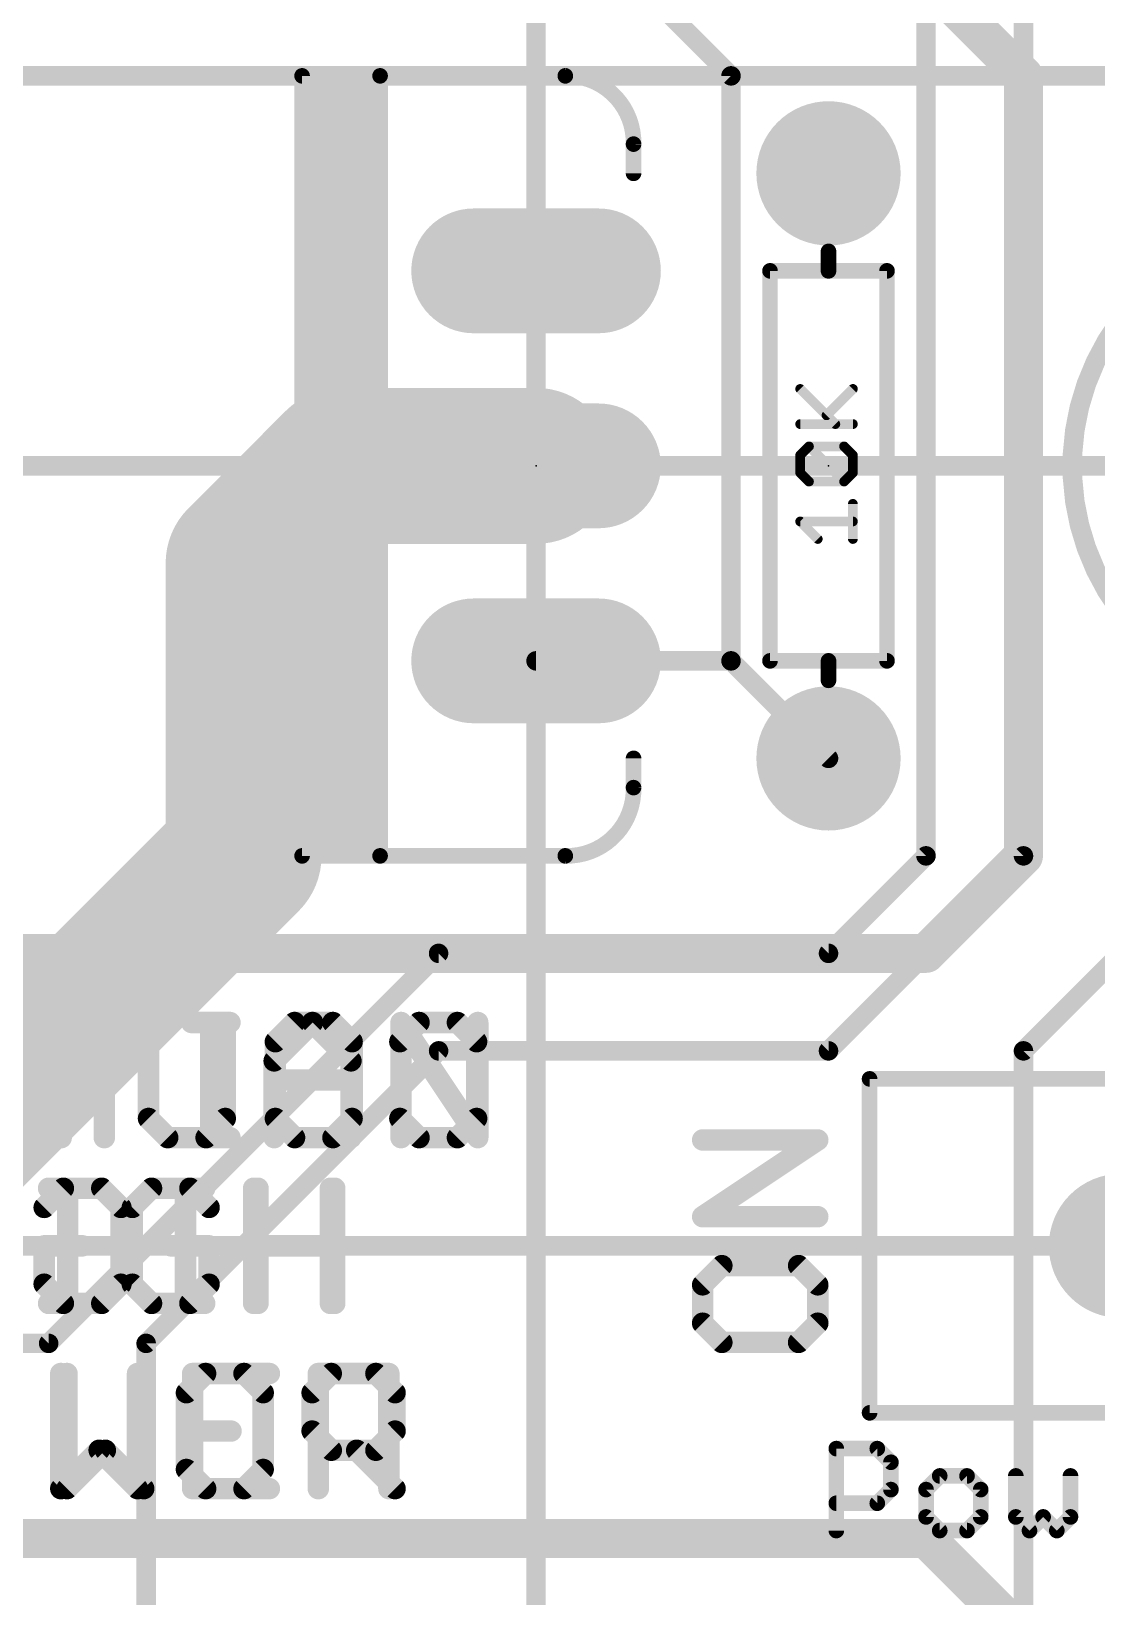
# Model space of a CAD drawing. Extents: x -15.6 to 82.7, y -6.5 to 54.7.
# Drawn here: x 34.06 to 47.94, y 22.1 to 42.49 of the extents above; entities that cross this region are included whole.
import ezdxf

# ---------------------------------------------------------------- set-up
doc = ezdxf.new("R2010")
doc.units = 0
for name, color, linetype in [('1', 12, 'CONTINUOUS'), ('16', 132, 'CONTINUOUS'), ('17', 110, 'CONTINUOUS'), ('21', 41, 'CONTINUOUS'), ('22', 40, 'CONTINUOUS'), ('23', 53, 'CONTINUOUS'), ('51', 53, 'CONTINUOUS')]:
    doc.layers.add(name, color=color, linetype=linetype)

# ---------------------------------------------------------------- blocks, each defined once
blk = doc.blocks.new('RECT')
blk.add_solid([(-0.5, -0.5), (0.5, -0.5), (-0.5, 0.5), (0.5, 0.5)])
blk = doc.blocks.new('LONGP100')
at = {"const_width": 1}
blk.add_lwpolyline([(-0.5, 0), (0.5, 0)], dxfattribs=at)
at = {"const_width": 0.5}
for points in [[(-0.5, 0.25, 1), (-0.5, -0.25)], [(0.5, -0.25, 1), (0.5, 0.25)]]:
    blk.add_lwpolyline(points, format="xyb", dxfattribs=at)
blk = doc.blocks.new('ROUNDP')
at = {"const_width": 0.5}
blk.add_lwpolyline([(0, -0.25, 1), (0, 0.25, 1), (0, -0.25)], format="xyb", dxfattribs=at)

msp = doc.modelspace()

# ---------------------------------------------------------------- linework, layer by layer
at = {"layer": '1'}
for points, const_width in [([(43.18, 41.91), (41.91, 43.18)], 0.254), ([(45.72, 31.75), (45.72, 43.18)], 0.254), ([(46.99, 31.75), (46.99, 43.18)], 0.254), ([(60.96, 41.91), (17.78, 41.91)], 0.254), ([(43.18, 34.29), (43.18, 41.91)], 0.254), ([(36.83, 35.56), (38.1, 36.83)], 2.032), ([(38.1, 36.83), (40.64, 36.83)], 2.032), ([(17.78, 36.83), (57.15, 36.83)], 0.254), ([(36.83, 31.75), (36.83, 35.56)], 2.032), ([(40.64, 34.29), (43.18, 34.29)], 0.254), ([(43.18, 34.29), (44.45, 33.02)], 0.254), ([(33.02, 27.94), (36.83, 31.75)], 2.032), ([(44.45, 29.21), (46.99, 31.75)], 0.254), ([(44.45, 30.48), (45.72, 31.75)], 0.254), ([(34.29, 25.4), (39.37, 30.48)], 0.254), ([(39.37, 30.48), (44.45, 30.48)], 0.254), ([(46.99, 29.21), (48.26, 30.48)], 0.254), ([(35.56, 25.4), (39.37, 29.21)], 0.254), ([(39.37, 29.21), (44.45, 29.21)], 0.254), ([(46.99, 15.24), (46.99, 29.21)], 0.254), ([(25.4, 25.4), (34.29, 25.4)], 0.254), ([(35.56, 16.51), (35.56, 25.4)], 0.254)]:
    msp.add_lwpolyline(points, dxfattribs=dict(at, const_width=const_width))
for points, const_width in [([(43.2435, 41.91, 1), (43.1165, 41.91)], 0.127), ([(43.1351, 41.8651, 1), (43.2249, 41.9549)], 0.127), ([(38.1, 37.338, 1), (38.1, 36.322)], 1.016), ([(38.4592, 36.4708, 1), (37.7408, 37.1892)], 1.016), ([(40.64, 36.322, 1), (40.64, 37.338)], 1.016), ([(37.338, 35.56, 1), (36.322, 35.56)], 1.016), ([(36.4708, 35.9192, 1), (37.1892, 35.2008)], 1.016), ([(40.64, 34.3535, 1), (40.64, 34.2265)], 0.127), ([(43.2249, 34.3349, 1), (43.1351, 34.2451)], 0.127), ([(43.1165, 34.29, 1), (43.2435, 34.29)], 0.127), ([(43.18, 34.2265, 1), (43.18, 34.3535)], 0.127), ([(44.4051, 32.9751, 1), (44.4949, 33.0649)], 0.127), ([(37.1892, 31.3908, 1), (36.4708, 32.1092)], 1.016), ([(36.322, 31.75, 1), (37.338, 31.75)], 1.016), ([(45.6565, 31.75, 1), (45.7835, 31.75)], 0.127), ([(45.7649, 31.7051, 1), (45.6751, 31.7949)], 0.127), ([(46.9265, 31.75, 1), (47.0535, 31.75)], 0.127), ([(47.0349, 31.7051, 1), (46.9451, 31.7949)], 0.127), ([(39.37, 30.5435, 1), (39.37, 30.4165)], 0.127), ([(39.4149, 30.4351, 1), (39.3251, 30.5249)], 0.127), ([(44.4051, 30.5249, 1), (44.4949, 30.4351)], 0.127), ([(44.45, 30.4165, 1), (44.45, 30.5435)], 0.127), ([(39.37, 29.2735, 1), (39.37, 29.1465)], 0.127), ([(39.4149, 29.1651, 1), (39.3251, 29.2549)], 0.127), ([(44.4051, 29.2549, 1), (44.4949, 29.1651)], 0.127), ([(44.45, 29.1465, 1), (44.45, 29.2735)], 0.127), ([(47.0535, 29.21, 1), (46.9265, 29.21)], 0.127), ([(46.9451, 29.2549, 1), (47.0349, 29.1651)], 0.127), ([(34.2451, 25.4449, 1), (34.3349, 25.3551)], 0.127), ([(34.29, 25.3365, 1), (34.29, 25.4635)], 0.127), ([(35.6235, 25.4, 1), (35.4965, 25.4)], 0.127), ([(35.5151, 25.4449, 1), (35.6049, 25.3551)], 0.127)]:
    msp.add_lwpolyline(points, format="xyb", dxfattribs=dict(at, const_width=const_width))
at = {"layer": '16', "const_width": 0.254}
for points in [[(17.78, 41.91), (60.96, 41.91)], [(57.15, 36.83), (17.78, 36.83)]]:
    msp.add_lwpolyline(points, dxfattribs=at)
at = {"layer": '21'}
for points, const_width in [([(46.99, 41.91), (45.72, 43.18)], 0.508), ([(37.592, 31.75), (37.592, 41.91)], 0.2032), ([(37.592, 41.91), (38.608, 41.91)], 0.2032), ([(38.608, 41.91), (41.021, 41.91)], 0.2032), ([(38.608, 41.91), (38.608, 31.75)], 0.2032), ([(46.99, 31.75), (46.99, 41.91)], 0.508), ([(41.91, 41.021), (41.91, 40.64)], 0.2032), ([(44.45, 39.37), (44.45, 39.624)], 0.2032), ([(43.688, 34.29), (43.688, 39.37)], 0.2032), ([(43.688, 39.37), (44.45, 39.37)], 0.2032), ([(44.45, 39.37), (45.212, 39.37)], 0.2032), ([(45.212, 39.37), (45.212, 34.29)], 0.2032), ([(44.5387, 37.3743), (44.0811, 37.8319)], 0.127), ([(44.4243, 37.4887), (44.7675, 37.8319)], 0.127), ([(44.0811, 37.3743), (44.7675, 37.3743)], 0.127), ([(44.0811, 36.9691), (44.1955, 37.0835)], 0.127), ([(44.1955, 37.0835), (44.6531, 37.0835)], 0.127), ([(44.6531, 36.6259), (44.1955, 37.0835)], 0.127), ([(44.6531, 37.0835), (44.7675, 36.9691)], 0.127), ([(44.0811, 36.7403), (44.0811, 36.9691)], 0.127), ([(44.7675, 36.9691), (44.7675, 36.7403)], 0.127), ([(44.1955, 36.6259), (44.0811, 36.7403)], 0.127), ([(44.7675, 36.7403), (44.6531, 36.6259)], 0.127), ([(44.6531, 36.6259), (44.1955, 36.6259)], 0.127), ([(44.7675, 35.8775), (44.7675, 36.3351)], 0.127), ([(44.3099, 35.8775), (44.0811, 36.1063)], 0.127), ([(44.0811, 36.1063), (44.7675, 36.1063)], 0.127), ([(44.45, 34.29), (43.688, 34.29)], 0.2032), ([(45.212, 34.29), (44.45, 34.29)], 0.2032), ([(44.45, 34.29), (44.45, 34.036)], 0.2032), ([(41.91, 32.639), (41.91, 33.02)], 0.2032), ([(38.608, 31.75), (37.592, 31.75)], 0.2032), ([(38.608, 31.75), (41.021, 31.75)], 0.2032), ([(45.72, 30.48), (46.99, 31.75)], 0.508), ([(27.94, 30.48), (45.72, 30.48)], 0.508), ([(34.5152, 29.5796), (35.5151, 29.5796)], 0.2794), ([(35.0151, 28.0797), (35.0151, 29.5796)], 0.2794), ([(36.1523, 29.5796), (36.6523, 29.5796)], 0.2794), ([(36.4023, 28.0797), (36.4023, 29.5796)], 0.2794), ([(37.4937, 29.5796), (37.2438, 29.3296)], 0.2794), ([(37.9937, 29.5796), (37.4937, 29.5796)], 0.2794), ([(38.2437, 29.3296), (37.9937, 29.5796)], 0.2794), ([(38.8809, 28.0797), (38.8809, 29.5796)], 0.2794), ([(38.8809, 29.5796), (39.8808, 28.0797)], 0.2794), ([(39.8808, 28.0797), (39.8808, 29.5796)], 0.2794), ([(37.2438, 29.3296), (37.2438, 28.3297)], 0.2794), ([(38.2437, 28.3297), (38.2437, 29.3296)], 0.2794), ([(56.615, 28.845), (44.985, 28.845)], 0.2032), ([(44.985, 28.845), (44.985, 24.495)], 0.2032), ([(37.2438, 28.3297), (37.4937, 28.0797)], 0.2794), ([(37.9937, 28.0797), (38.2437, 28.3297)], 0.2794), ([(36.1523, 28.0797), (36.6523, 28.0797)], 0.2794), ([(37.4937, 28.0797), (37.9937, 28.0797)], 0.2794), ([(42.8104, 27.0499), (44.3103, 28.0498)], 0.2794), ([(44.3103, 28.0498), (42.8104, 28.0498)], 0.2794), ([(34.2889, 27.4206), (34.7888, 27.4206)], 0.2794), ([(34.5388, 25.9207), (34.5388, 27.4206)], 0.2794), ([(35.6303, 27.4206), (35.3803, 27.1706)], 0.2794), ([(36.1302, 27.4206), (35.6303, 27.4206)], 0.2794), ([(36.3802, 27.1706), (36.1302, 27.4206)], 0.2794), ([(37.0175, 25.9207), (37.0175, 27.4206)], 0.2794), ([(38.0174, 27.4206), (38.0174, 25.9207)], 0.2794), ([(35.3803, 27.1706), (35.3803, 26.1707)], 0.2794), ([(44.3103, 27.0499), (42.8104, 27.0499)], 0.2794), ([(36.3802, 26.6706), (35.8803, 26.6706)], 0.2794), ([(36.3802, 26.1707), (36.3802, 26.6706)], 0.2794), ([(37.0175, 26.6706), (38.0174, 26.6706)], 0.2794), ([(43.0604, 26.4126), (42.8104, 26.1626)], 0.2794), ([(44.0603, 26.4126), (43.0604, 26.4126)], 0.2794), ([(44.3103, 26.1626), (44.0603, 26.4126)], 0.2794), ([(35.3803, 26.1707), (35.6303, 25.9207)], 0.2794), ([(36.1302, 25.9207), (36.3802, 26.1707)], 0.2794), ([(42.8104, 26.1626), (42.8104, 25.6627)], 0.2794), ([(44.3103, 25.6627), (44.3103, 26.1626)], 0.2794), ([(34.2889, 25.9207), (34.7888, 25.9207)], 0.2794), ([(35.6303, 25.9207), (36.1302, 25.9207)], 0.2794), ([(42.8104, 25.6627), (43.0604, 25.4127)], 0.2794), ([(44.0603, 25.4127), (44.3103, 25.6627)], 0.2794), ([(43.0604, 25.4127), (44.0603, 25.4127)], 0.2794), ([(34.529, 25.0076), (34.529, 23.5077)], 0.2794), ([(35.5289, 23.5077), (35.5289, 25.0076)], 0.2794), ([(37.1661, 25.0076), (36.1662, 25.0076)], 0.2794), ([(36.1662, 25.0076), (36.1662, 23.5077)], 0.2794), ([(37.8033, 23.5077), (37.8033, 25.0076)], 0.2794), ([(37.8033, 25.0076), (38.5533, 25.0076)], 0.2794), ([(38.5533, 25.0076), (38.8032, 24.7576)], 0.2794), ([(38.8032, 24.7576), (38.8032, 24.2576)], 0.2794), ([(44.985, 24.495), (56.615, 24.495)], 0.2032), ([(36.1662, 24.2576), (36.6661, 24.2576)], 0.2794), ([(38.8032, 24.2576), (38.5533, 24.0077)], 0.2794), ([(34.529, 23.5077), (35.029, 24.0077)], 0.2794), ([(35.029, 24.0077), (35.5289, 23.5077)], 0.2794), ([(38.5533, 24.0077), (37.8033, 24.0077)], 0.2794), ([(38.3033, 24.0077), (38.8032, 23.5077)], 0.2794), ([(44.5516, 22.9616), (44.5516, 24.0293)], 0.2032), ([(44.5516, 24.0293), (45.0855, 24.0293)], 0.2032), ([(45.0855, 24.0293), (45.2634, 23.8514)], 0.2032), ([(45.2634, 23.8514), (45.2634, 23.4955)], 0.2032), ([(45.8989, 23.6734), (45.721, 23.4955)], 0.2032), ([(46.2549, 23.6734), (45.8989, 23.6734)], 0.2032), ([(46.4328, 23.4955), (46.2549, 23.6734)], 0.2032), ([(46.8904, 23.6734), (46.8904, 23.1395)], 0.2032), ([(47.6022, 23.1395), (47.6022, 23.6734)], 0.2032), ([(36.1662, 23.5077), (37.1661, 23.5077)], 0.2794), ([(45.2634, 23.4955), (45.0855, 23.3175)], 0.2032), ([(45.721, 23.4955), (45.721, 23.1395)], 0.2032), ([(46.4328, 23.1395), (46.4328, 23.4955)], 0.2032), ([(45.0855, 23.3175), (44.5516, 23.3175)], 0.2032), ([(27.94, 22.86), (43.18, 22.86)], 0.508), ([(45.721, 23.1395), (45.8989, 22.9616)], 0.2032), ([(45.8989, 22.9616), (46.2549, 22.9616)], 0.2032), ([(46.2549, 22.9616), (46.4328, 23.1395)], 0.2032), ([(46.8904, 23.1395), (47.0683, 22.9616)], 0.2032), ([(47.0683, 22.9616), (47.2463, 23.1395)], 0.2032), ([(47.2463, 23.1395), (47.4243, 22.9616)], 0.2032), ([(47.4243, 22.9616), (47.6022, 23.1395)], 0.2032)]:
    msp.add_lwpolyline(points, dxfattribs=dict(at, const_width=const_width))
for points, const_width in [([(37.6428, 41.91, 1), (37.5412, 41.91)], 0.1016), ([(37.592, 41.9608, 1), (37.592, 41.8592)], 0.1016), ([(38.608, 41.9608, 1), (38.608, 41.8592)], 0.1016), ([(38.6588, 41.91, 1), (38.5572, 41.91)], 0.1016), ([(38.608, 41.8592, 1), (38.608, 41.9608)], 0.1016), ([(41.91, 41.021, 0.4286), (41.021, 41.91)], 0.2032), ([(41.0198, 41.9608, 1), (41.0222, 41.8592)], 0.1016), ([(41.021, 41.8592, 1), (41.021, 41.9608)], 0.1016), ([(47.117, 41.91, 1), (46.863, 41.91)], 0.254), ([(46.9002, 41.8202, 1), (47.0798, 41.9998)], 0.254), ([(41.9608, 41.021, 1), (41.8592, 41.021)], 0.1016), ([(41.8592, 41.0222, 1), (41.9608, 41.0198)], 0.1016), ([(41.8592, 40.64, 1), (41.9608, 40.64)], 0.1016), ([(53.34, 38.735, 3), (53.34, 34.925)], 0.254), ([(44.5008, 39.624, 1), (44.3992, 39.624)], 0.1016), ([(43.7388, 39.37, 1), (43.6372, 39.37)], 0.1016), ([(43.688, 39.4208, 1), (43.688, 39.3192)], 0.1016), ([(44.45, 39.4208, 1), (44.45, 39.3192)], 0.1016), ([(44.3992, 39.37, 1), (44.5008, 39.37)], 0.1016), ([(44.45, 39.3192, 1), (44.45, 39.4208)], 0.1016), ([(45.2628, 39.37, 1), (45.1612, 39.37)], 0.1016), ([(45.212, 39.3192, 1), (45.212, 39.4208)], 0.1016), ([(44.1036, 37.8544, 1), (44.0587, 37.8095)], 0.0635), ([(44.79, 37.8095, 1), (44.745, 37.8544)], 0.0635), ([(44.4019, 37.5112, 1), (44.4468, 37.4663)], 0.0635), ([(44.0811, 37.4061, 1), (44.0811, 37.3426)], 0.0635), ([(44.5163, 37.3519, 1), (44.5612, 37.3968)], 0.0635), ([(44.7675, 37.3426, 1), (44.7675, 37.4061)], 0.0635), ([(44.1955, 37.1153, 1), (44.1955, 37.0518)], 0.0635), ([(44.218, 37.106, 1), (44.1731, 37.0611)], 0.0635), ([(44.218, 37.0611, 1), (44.1731, 37.106)], 0.0635), ([(44.6756, 37.106, 1), (44.6307, 37.0611)], 0.0635), ([(44.6531, 37.0518, 1), (44.6531, 37.1153)], 0.0635), ([(44.1129, 36.9691, 1), (44.0494, 36.9691)], 0.0635), ([(44.0587, 36.9916, 1), (44.1036, 36.9467)], 0.0635), ([(44.7993, 36.9691, 1), (44.7358, 36.9691)], 0.0635), ([(44.745, 36.9467, 1), (44.79, 36.9916)], 0.0635), ([(44.0494, 36.7403, 1), (44.1129, 36.7403)], 0.0635), ([(44.1036, 36.7628, 1), (44.0587, 36.7179)], 0.0635), ([(44.7358, 36.7403, 1), (44.7993, 36.7403)], 0.0635), ([(44.79, 36.7179, 1), (44.745, 36.7628)], 0.0635), ([(44.1955, 36.6577, 1), (44.1955, 36.5942)], 0.0635), ([(44.1731, 36.6035, 1), (44.218, 36.6484)], 0.0635), ([(44.6307, 36.6484, 1), (44.6756, 36.6035)], 0.0635), ([(44.6307, 36.6035, 1), (44.6756, 36.6484)], 0.0635), ([(44.6531, 36.5942, 1), (44.6531, 36.6577)], 0.0635), ([(44.7993, 36.3351, 1), (44.7358, 36.3351)], 0.0635), ([(44.0811, 36.138, 1), (44.0811, 36.0745)], 0.0635), ([(44.1036, 36.1287, 1), (44.0587, 36.0838)], 0.0635), ([(44.7675, 36.0745, 1), (44.7675, 36.138)], 0.0635), ([(44.2875, 35.855, 1), (44.3324, 35.9)], 0.0635), ([(44.7358, 35.8775, 1), (44.7993, 35.8775)], 0.0635), ([(43.688, 34.3408, 1), (43.688, 34.2392)], 0.1016), ([(43.6372, 34.29, 1), (43.7388, 34.29)], 0.1016), ([(44.45, 34.3408, 1), (44.45, 34.2392)], 0.1016), ([(44.5008, 34.29, 1), (44.3992, 34.29)], 0.1016), ([(44.45, 34.2392, 1), (44.45, 34.3408)], 0.1016), ([(45.1612, 34.29, 1), (45.2628, 34.29)], 0.1016), ([(45.212, 34.2392, 1), (45.212, 34.3408)], 0.1016), ([(44.3992, 34.036, 1), (44.5008, 34.036)], 0.1016), ([(41.9608, 33.02, 1), (41.8592, 33.02)], 0.1016), ([(41.021, 31.75, 0.4286), (41.91, 32.639)], 0.2032), ([(41.9608, 32.6402, 1), (41.8592, 32.6378)], 0.1016), ([(41.8592, 32.639, 1), (41.9608, 32.639)], 0.1016), ([(37.592, 31.8008, 1), (37.592, 31.6992)], 0.1016), ([(38.608, 31.8008, 1), (38.608, 31.6992)], 0.1016), ([(38.608, 31.6992, 1), (38.608, 31.8008)], 0.1016), ([(41.0222, 31.8008, 1), (41.0198, 31.6992)], 0.1016), ([(41.021, 31.6992, 1), (41.021, 31.8008)], 0.1016), ([(46.863, 31.75, 1), (47.117, 31.75)], 0.254), ([(47.0798, 31.6602, 1), (46.9002, 31.8398)], 0.254), ([(37.5412, 31.75, 1), (37.6428, 31.75)], 0.1016), ([(38.5572, 31.75, 1), (38.6588, 31.75)], 0.1016), ([(45.6302, 30.5698, 1), (45.8098, 30.3902)], 0.254), ([(45.72, 30.353, 1), (45.72, 30.607)], 0.254), ([(34.5152, 29.6494, 1), (34.5152, 29.5097)], 0.1397), ([(35.085, 29.5796, 1), (34.9453, 29.5796)], 0.1397), ([(35.5151, 29.5097, 1), (35.5151, 29.6494)], 0.1397), ([(36.1523, 29.6494, 1), (36.1523, 29.5097)], 0.1397), ([(36.4722, 29.5796, 1), (36.3325, 29.5796)], 0.1397), ([(36.6523, 29.5097, 1), (36.6523, 29.6494)], 0.1397), ([(37.4937, 29.6494, 1), (37.4937, 29.5097)], 0.1397), ([(37.5431, 29.5302, 1), (37.4443, 29.629)], 0.1397), ([(38.0431, 29.629, 1), (37.9443, 29.5302)], 0.1397), ([(37.9937, 29.5097, 1), (37.9937, 29.6494)], 0.1397), ([(38.9508, 29.5796, 1), (38.8111, 29.5796)], 0.1397), ([(38.939, 29.6183, 1), (38.8228, 29.5408)], 0.1397), ([(39.9507, 29.5796, 1), (39.811, 29.5796)], 0.1397), ([(37.3136, 29.3296, 1), (37.1739, 29.3296)], 0.1397), ([(37.1944, 29.379, 1), (37.2932, 29.2802)], 0.1397), ([(38.3135, 29.3296, 1), (38.1738, 29.3296)], 0.1397), ([(38.1943, 29.2802, 1), (38.2931, 29.379)], 0.1397), ([(44.985, 28.8958, 1), (44.985, 28.7942)], 0.1016), ([(45.0358, 28.845, 1), (44.9342, 28.845)], 0.1016), ([(37.2932, 28.3791, 1), (37.1944, 28.2803)], 0.1397), ([(37.1739, 28.3297, 1), (37.3136, 28.3297)], 0.1397), ([(38.1738, 28.3297, 1), (38.3135, 28.3297)], 0.1397), ([(38.2931, 28.2803, 1), (38.1943, 28.3791)], 0.1397), ([(34.9453, 28.0797, 1), (35.085, 28.0797)], 0.1397), ([(36.1523, 28.1496, 1), (36.1523, 28.0099)], 0.1397), ([(36.3325, 28.0797, 1), (36.4722, 28.0797)], 0.1397), ([(36.6523, 28.0099, 1), (36.6523, 28.1496)], 0.1397), ([(37.4937, 28.1496, 1), (37.4937, 28.0099)], 0.1397), ([(37.4443, 28.0303, 1), (37.5431, 28.1291)], 0.1397), ([(37.9443, 28.1291, 1), (38.0431, 28.0303)], 0.1397), ([(37.9937, 28.0099, 1), (37.9937, 28.1496)], 0.1397), ([(38.8111, 28.0797, 1), (38.9508, 28.0797)], 0.1397), ([(39.811, 28.0797, 1), (39.9507, 28.0797)], 0.1397), ([(39.8227, 28.041, 1), (39.939, 28.1184)], 0.1397), ([(42.8104, 28.1196, 1), (42.8104, 27.9799)], 0.1397), ([(44.349, 27.9917, 1), (44.2716, 28.1079)], 0.1397), ([(44.3103, 27.9799, 1), (44.3103, 28.1196)], 0.1397), ([(34.2889, 27.4904, 1), (34.2889, 27.3507)], 0.1397), ([(34.6087, 27.4206, 1), (34.469, 27.4206)], 0.1397), ([(34.7888, 27.3507, 1), (34.7888, 27.4904)], 0.1397), ([(35.6303, 27.4904, 1), (35.6303, 27.3507)], 0.1397), ([(35.6797, 27.3712, 1), (35.5809, 27.47)], 0.1397), ([(36.1796, 27.47, 1), (36.0808, 27.3712)], 0.1397), ([(36.1302, 27.3507, 1), (36.1302, 27.4904)], 0.1397), ([(37.0873, 27.4206, 1), (36.9476, 27.4206)], 0.1397), ([(38.0872, 27.4206, 1), (37.9475, 27.4206)], 0.1397), ([(35.4501, 27.1706, 1), (35.3104, 27.1706)], 0.1397), ([(35.3309, 27.22, 1), (35.4297, 27.1212)], 0.1397), ([(36.3308, 27.1212, 1), (36.4296, 27.22)], 0.1397), ([(42.8104, 27.1197, 1), (42.8104, 26.98)], 0.1397), ([(42.7717, 27.108, 1), (42.8492, 26.9917)], 0.1397), ([(44.3103, 26.98, 1), (44.3103, 27.1197)], 0.1397), ([(35.8803, 26.7405, 1), (35.8803, 26.6008)], 0.1397), ([(36.4501, 26.6706, 1), (36.3104, 26.6706)], 0.1397), ([(36.3802, 26.6008, 1), (36.3802, 26.7405)], 0.1397), ([(37.0175, 26.7405, 1), (37.0175, 26.6008)], 0.1397), ([(38.0174, 26.6008, 1), (38.0174, 26.7405)], 0.1397), ([(43.0604, 26.4825, 1), (43.0604, 26.3428)], 0.1397), ([(43.1098, 26.3632, 1), (43.011, 26.462)], 0.1397), ([(44.1097, 26.462, 1), (44.0109, 26.3632)], 0.1397), ([(44.0603, 26.3428, 1), (44.0603, 26.4825)], 0.1397), ([(35.4297, 26.2201, 1), (35.3309, 26.1213)], 0.1397), ([(36.4296, 26.1213, 1), (36.3308, 26.2201)], 0.1397), ([(35.3104, 26.1707, 1), (35.4501, 26.1707)], 0.1397), ([(36.3104, 26.1707, 1), (36.4501, 26.1707)], 0.1397), ([(42.8803, 26.1626, 1), (42.7406, 26.1626)], 0.1397), ([(42.761, 26.212, 1), (42.8598, 26.1132)], 0.1397), ([(44.3802, 26.1626, 1), (44.2405, 26.1626)], 0.1397), ([(44.2609, 26.1132, 1), (44.3597, 26.212)], 0.1397), ([(34.2889, 25.9905, 1), (34.2889, 25.8509)], 0.1397), ([(34.469, 25.9207, 1), (34.6087, 25.9207)], 0.1397), ([(34.7888, 25.8509, 1), (34.7888, 25.9905)], 0.1397), ([(35.6303, 25.9905, 1), (35.6303, 25.8509)], 0.1397), ([(35.5809, 25.8713, 1), (35.6797, 25.9701)], 0.1397), ([(36.0808, 25.9701, 1), (36.1796, 25.8713)], 0.1397), ([(36.1302, 25.8509, 1), (36.1302, 25.9905)], 0.1397), ([(36.9476, 25.9207, 1), (37.0873, 25.9207)], 0.1397), ([(37.9475, 25.9207, 1), (38.0872, 25.9207)], 0.1397), ([(42.8598, 25.7121, 1), (42.761, 25.6133)], 0.1397), ([(42.7406, 25.6627, 1), (42.8803, 25.6627)], 0.1397), ([(44.2405, 25.6627, 1), (44.3802, 25.6627)], 0.1397), ([(44.3597, 25.6133, 1), (44.2609, 25.7121)], 0.1397), ([(43.0604, 25.4825, 1), (43.0604, 25.3429)], 0.1397), ([(43.011, 25.3633, 1), (43.1098, 25.4621)], 0.1397), ([(44.0109, 25.4621, 1), (44.1097, 25.3633)], 0.1397), ([(44.0603, 25.3429, 1), (44.0603, 25.4825)], 0.1397), ([(34.5989, 25.0076, 1), (34.4592, 25.0076)], 0.1397), ([(35.5988, 25.0076, 1), (35.4591, 25.0076)], 0.1397), ([(36.236, 25.0076, 1), (36.0963, 25.0076)], 0.1397), ([(36.1662, 25.0774, 1), (36.1662, 24.9377)], 0.1397), ([(37.1661, 24.9377, 1), (37.1661, 25.0774)], 0.1397), ([(37.8732, 25.0076, 1), (37.7335, 25.0076)], 0.1397), ([(37.8033, 25.0774, 1), (37.8033, 24.9377)], 0.1397), ([(38.6027, 25.057, 1), (38.5039, 24.9582)], 0.1397), ([(38.5533, 24.9377, 1), (38.5533, 25.0774)], 0.1397), ([(38.8731, 24.7576, 1), (38.7334, 24.7576)], 0.1397), ([(38.7539, 24.7082, 1), (38.8526, 24.807)], 0.1397), ([(44.985, 24.5458, 1), (44.985, 24.4442)], 0.1016), ([(44.9342, 24.495, 1), (45.0358, 24.495)], 0.1016), ([(36.1662, 24.3275, 1), (36.1662, 24.1878)], 0.1397), ([(36.6661, 24.1878, 1), (36.6661, 24.3275)], 0.1397), ([(38.7334, 24.2576, 1), (38.8731, 24.2576)], 0.1397), ([(38.8526, 24.2082, 1), (38.7539, 24.307)], 0.1397), ([(35.0784, 24.0571, 1), (34.9796, 23.9583)], 0.1397), ([(35.0784, 23.9583, 1), (34.9796, 24.0571)], 0.1397), ([(37.8033, 24.0775, 1), (37.8033, 23.9378)], 0.1397), ([(38.3527, 24.0571, 1), (38.2539, 23.9583)], 0.1397), ([(38.5039, 24.0571, 1), (38.6027, 23.9583)], 0.1397), ([(38.5533, 23.9378, 1), (38.5533, 24.0775)], 0.1397), ([(44.6024, 24.0293, 1), (44.5008, 24.0293)], 0.1016), ([(44.5516, 24.0801, 1), (44.5516, 23.9785)], 0.1016), ([(45.1214, 24.0652, 1), (45.0495, 23.9934)], 0.1016), ([(45.0855, 23.9785, 1), (45.0855, 24.0801)], 0.1016), ([(45.3142, 23.8514, 1), (45.2126, 23.8514)], 0.1016), ([(45.2275, 23.8154, 1), (45.2993, 23.8873)], 0.1016), ([(45.8989, 23.7242, 1), (45.8989, 23.6226)], 0.1016), ([(45.9349, 23.6375, 1), (45.863, 23.7093)], 0.1016), ([(46.2908, 23.7093, 1), (46.2189, 23.6375)], 0.1016), ([(46.2549, 23.6226, 1), (46.2549, 23.7242)], 0.1016), ([(46.9412, 23.6734, 1), (46.8396, 23.6734)], 0.1016), ([(47.653, 23.6734, 1), (47.5514, 23.6734)], 0.1016), ([(34.4796, 23.5571, 1), (34.5784, 23.4583)], 0.1397), ([(34.4592, 23.5077, 1), (34.5989, 23.5077)], 0.1397), ([(35.4591, 23.5077, 1), (35.5988, 23.5077)], 0.1397), ([(35.4795, 23.4583, 1), (35.5783, 23.5571)], 0.1397), ([(36.0963, 23.5077, 1), (36.236, 23.5077)], 0.1397), ([(36.1662, 23.5775, 1), (36.1662, 23.4379)], 0.1397), ([(37.1661, 23.4379, 1), (37.1661, 23.5775)], 0.1397), ([(37.7335, 23.5077, 1), (37.8732, 23.5077)], 0.1397), ([(38.7539, 23.4583, 1), (38.8526, 23.5571)], 0.1397), ([(45.2126, 23.4955, 1), (45.3142, 23.4955)], 0.1016), ([(45.2993, 23.4595, 1), (45.2275, 23.5314)], 0.1016), ([(45.7718, 23.4955, 1), (45.6702, 23.4955)], 0.1016), ([(45.6851, 23.5314, 1), (45.7569, 23.4595)], 0.1016), ([(46.4836, 23.4955, 1), (46.382, 23.4955)], 0.1016), ([(46.3969, 23.4595, 1), (46.4687, 23.5314)], 0.1016), ([(44.5516, 23.3683, 1), (44.5516, 23.2667)], 0.1016), ([(45.0495, 23.3534, 1), (45.1214, 23.2816)], 0.1016), ([(45.0855, 23.2667, 1), (45.0855, 23.3683)], 0.1016), ([(43.18, 22.733, 1), (43.18, 22.987)], 0.254), ([(45.7569, 23.1755, 1), (45.6851, 23.1036)], 0.1016), ([(45.6702, 23.1395, 1), (45.7718, 23.1395)], 0.1016), ([(45.8989, 23.0124, 1), (45.8989, 22.9108)], 0.1016), ([(45.863, 22.9257, 1), (45.9349, 22.9975)], 0.1016), ([(46.2189, 22.9975, 1), (46.2908, 22.9257)], 0.1016), ([(46.2549, 22.9108, 1), (46.2549, 23.0124)], 0.1016), ([(46.382, 23.1395, 1), (46.4836, 23.1395)], 0.1016), ([(46.4687, 23.1036, 1), (46.3969, 23.1755)], 0.1016), ([(46.9263, 23.1755, 1), (46.8545, 23.1036)], 0.1016), ([(46.8396, 23.1395, 1), (46.9412, 23.1395)], 0.1016), ([(47.0324, 22.9975, 1), (47.1043, 22.9257)], 0.1016), ([(47.0324, 22.9257, 1), (47.1043, 22.9975)], 0.1016), ([(47.2822, 23.1755, 1), (47.2104, 23.1036)], 0.1016), ([(47.2822, 23.1036, 1), (47.2104, 23.1755)], 0.1016), ([(47.3883, 22.9975, 1), (47.4602, 22.9257)], 0.1016), ([(47.3883, 22.9257, 1), (47.4602, 22.9975)], 0.1016), ([(47.5514, 23.1395, 1), (47.653, 23.1395)], 0.1016), ([(47.6381, 23.1036, 1), (47.5663, 23.1755)], 0.1016), ([(44.5008, 22.9616, 1), (44.6024, 22.9616)], 0.1016)]:
    msp.add_lwpolyline(points, format="xyb", dxfattribs=dict(at, const_width=const_width))
at = {"layer": '22'}
for points, const_width in [([(46.99, 41.91), (45.72, 43.18)], 0.508), ([(46.99, 31.75), (46.99, 41.91)], 0.508), ([(45.72, 30.48), (46.99, 31.75)], 0.508), ([(27.94, 30.48), (45.72, 30.48)], 0.508), ([(34.9538, 29.5796), (33.9539, 29.5796)], 0.2794), ([(34.4539, 28.0797), (34.4539, 29.5796)], 0.2794), ([(35.5911, 28.3297), (35.5911, 29.5796)], 0.2794), ([(36.591, 29.5796), (36.591, 28.3297)], 0.2794), ([(37.7282, 29.5796), (37.2282, 29.0796)], 0.2794), ([(38.2281, 29.0796), (37.7282, 29.5796)], 0.2794), ([(38.8654, 29.3296), (39.1154, 29.5796)], 0.2794), ([(39.1154, 29.5796), (39.6153, 29.5796)], 0.2794), ([(39.6153, 29.5796), (39.8653, 29.3296)], 0.2794), ([(39.8653, 29.3296), (39.8653, 28.3297)], 0.2794), ([(37.2282, 29.0796), (37.2282, 28.0797)], 0.2794), ([(38.2281, 28.0797), (38.2281, 29.0796)], 0.2794), ([(38.2281, 28.8296), (37.2282, 28.8296)], 0.2794), ([(35.841, 28.0797), (35.5911, 28.3297)], 0.2794), ([(36.591, 28.3297), (36.341, 28.0797)], 0.2794), ([(39.1154, 28.0797), (38.8654, 28.3297)], 0.2794), ([(39.8653, 28.3297), (39.6153, 28.0797)], 0.2794), ([(36.341, 28.0797), (35.841, 28.0797)], 0.2794), ([(39.6153, 28.0797), (39.1154, 28.0797)], 0.2794), ([(34.2318, 27.1706), (34.4818, 27.4206)], 0.2794), ([(34.4818, 27.4206), (34.9817, 27.4206)], 0.2794), ([(34.9817, 27.4206), (35.2317, 27.1706)], 0.2794), ([(36.3231, 27.4206), (35.8232, 27.4206)], 0.2794), ([(36.0732, 25.9207), (36.0732, 27.4206)], 0.2794), ([(36.9604, 27.4206), (36.9604, 25.9207)], 0.2794), ([(37.9603, 25.9207), (37.9603, 27.4206)], 0.2794), ([(35.2317, 27.1706), (35.2317, 26.1707)], 0.2794), ([(34.2318, 26.1707), (34.2318, 26.6706)], 0.2794), ([(34.2318, 26.6706), (34.7317, 26.6706)], 0.2794), ([(37.9603, 26.6706), (36.9604, 26.6706)], 0.2794), ([(34.4818, 25.9207), (34.2318, 26.1707)], 0.2794), ([(35.2317, 26.1707), (34.9817, 25.9207)], 0.2794), ([(34.9817, 25.9207), (34.4818, 25.9207)], 0.2794), ([(36.3231, 25.9207), (35.8232, 25.9207)], 0.2794), ([(34.4481, 23.5077), (34.4481, 25.0076)], 0.2794), ([(35.448, 25.0076), (35.448, 23.5077)], 0.2794), ([(36.0852, 24.7576), (36.3352, 25.0076)], 0.2794), ([(36.3352, 25.0076), (36.8352, 25.0076)], 0.2794), ([(36.8352, 25.0076), (37.0851, 24.7576)], 0.2794), ([(37.9724, 25.0076), (37.7224, 24.7576)], 0.2794), ([(38.7223, 25.0076), (37.9724, 25.0076)], 0.2794), ([(38.7223, 23.5077), (38.7223, 25.0076)], 0.2794), ([(36.0852, 23.7577), (36.0852, 24.7576)], 0.2794), ([(37.0851, 24.7576), (37.0851, 23.7577)], 0.2794), ([(37.7224, 24.7576), (37.7224, 24.2576)], 0.2794), ([(37.7224, 24.2576), (37.9724, 24.0077)], 0.2794), ([(34.948, 24.0077), (34.4481, 23.5077)], 0.2794), ([(35.448, 23.5077), (34.948, 24.0077)], 0.2794), ([(37.9724, 24.0077), (38.7223, 24.0077)], 0.2794), ([(36.3352, 23.5077), (36.0852, 23.7577)], 0.2794), ([(37.0851, 23.7577), (36.8352, 23.5077)], 0.2794), ([(36.8352, 23.5077), (36.3352, 23.5077)], 0.2794), ([(27.94, 22.86), (45.72, 22.86)], 0.508), ([(45.72, 22.86), (46.99, 21.59)], 0.508)]:
    msp.add_lwpolyline(points, dxfattribs=dict(at, const_width=const_width))
for points, const_width in [([(47.117, 41.91, 1), (46.863, 41.91)], 0.254), ([(46.9002, 41.8202, 1), (47.0798, 41.9998)], 0.254), ([(46.863, 31.75, 1), (47.117, 31.75)], 0.254), ([(47.0798, 31.6602, 1), (46.9002, 31.8398)], 0.254), ([(45.6302, 30.5698, 1), (45.8098, 30.3902)], 0.254), ([(45.72, 30.353, 1), (45.72, 30.607)], 0.254), ([(34.5237, 29.5796, 1), (34.384, 29.5796)], 0.1397), ([(34.9538, 29.5097, 1), (34.9538, 29.6494)], 0.1397), ([(35.6609, 29.5796, 1), (35.5212, 29.5796)], 0.1397), ([(36.6608, 29.5796, 1), (36.5211, 29.5796)], 0.1397), ([(37.7776, 29.629, 1), (37.6788, 29.5302)], 0.1397), ([(37.7776, 29.5302, 1), (37.6788, 29.629)], 0.1397), ([(39.1154, 29.6494, 1), (39.1154, 29.5097)], 0.1397), ([(39.1648, 29.5302, 1), (39.066, 29.629)], 0.1397), ([(39.6647, 29.629, 1), (39.5659, 29.5302)], 0.1397), ([(39.6153, 29.5097, 1), (39.6153, 29.6494)], 0.1397), ([(38.816, 29.379, 1), (38.9148, 29.2802)], 0.1397), ([(39.9352, 29.3296, 1), (39.7955, 29.3296)], 0.1397), ([(39.8159, 29.2802, 1), (39.9147, 29.379)], 0.1397), ([(37.2981, 29.0796, 1), (37.1584, 29.0796)], 0.1397), ([(37.1788, 29.129, 1), (37.2776, 29.0302)], 0.1397), ([(38.298, 29.0796, 1), (38.1583, 29.0796)], 0.1397), ([(38.1788, 29.0302, 1), (38.2775, 29.129)], 0.1397), ([(37.2282, 28.8995, 1), (37.2282, 28.7598)], 0.1397), ([(38.2281, 28.7598, 1), (38.2281, 28.8995)], 0.1397), ([(35.5212, 28.3297, 1), (35.6609, 28.3297)], 0.1397), ([(35.6405, 28.3791, 1), (35.5417, 28.2803)], 0.1397), ([(36.5211, 28.3297, 1), (36.6608, 28.3297)], 0.1397), ([(36.6404, 28.2803, 1), (36.5416, 28.3791)], 0.1397), ([(38.9148, 28.3791, 1), (38.816, 28.2803)], 0.1397), ([(39.7955, 28.3297, 1), (39.9352, 28.3297)], 0.1397), ([(39.9147, 28.2803, 1), (39.8159, 28.3791)], 0.1397), ([(34.384, 28.0797, 1), (34.5237, 28.0797)], 0.1397), ([(35.841, 28.1496, 1), (35.841, 28.0099)], 0.1397), ([(35.7917, 28.0303, 1), (35.8904, 28.1291)], 0.1397), ([(36.2916, 28.1291, 1), (36.3904, 28.0303)], 0.1397), ([(36.341, 28.0099, 1), (36.341, 28.1496)], 0.1397), ([(37.1584, 28.0797, 1), (37.2981, 28.0797)], 0.1397), ([(38.1583, 28.0797, 1), (38.298, 28.0797)], 0.1397), ([(39.1154, 28.1496, 1), (39.1154, 28.0099)], 0.1397), ([(39.066, 28.0303, 1), (39.1648, 28.1291)], 0.1397), ([(39.5659, 28.1291, 1), (39.6647, 28.0303)], 0.1397), ([(39.6153, 28.0099, 1), (39.6153, 28.1496)], 0.1397), ([(34.4818, 27.4904, 1), (34.4818, 27.3507)], 0.1397), ([(34.5312, 27.3712, 1), (34.4324, 27.47)], 0.1397), ([(35.0311, 27.47, 1), (34.9323, 27.3712)], 0.1397), ([(34.9817, 27.3507, 1), (34.9817, 27.4904)], 0.1397), ([(35.8232, 27.4904, 1), (35.8232, 27.3507)], 0.1397), ([(36.143, 27.4206, 1), (36.0033, 27.4206)], 0.1397), ([(36.3231, 27.3507, 1), (36.3231, 27.4904)], 0.1397), ([(37.0302, 27.4206, 1), (36.8905, 27.4206)], 0.1397), ([(38.0302, 27.4206, 1), (37.8905, 27.4206)], 0.1397), ([(34.1824, 27.22, 1), (34.2812, 27.1212)], 0.1397), ([(35.3016, 27.1706, 1), (35.1619, 27.1706)], 0.1397), ([(35.1823, 27.1212, 1), (35.2811, 27.22)], 0.1397), ([(34.2318, 26.7405, 1), (34.2318, 26.6008)], 0.1397), ([(34.3016, 26.6706, 1), (34.1619, 26.6706)], 0.1397), ([(34.7317, 26.6008, 1), (34.7317, 26.7405)], 0.1397), ([(36.9604, 26.7405, 1), (36.9604, 26.6008)], 0.1397), ([(37.9603, 26.6008, 1), (37.9603, 26.7405)], 0.1397), ([(34.2812, 26.2201, 1), (34.1824, 26.1213)], 0.1397), ([(35.2811, 26.1213, 1), (35.1823, 26.2201)], 0.1397), ([(34.1619, 26.1707, 1), (34.3016, 26.1707)], 0.1397), ([(35.1619, 26.1707, 1), (35.3016, 26.1707)], 0.1397), ([(34.4818, 25.9905, 1), (34.4818, 25.8509)], 0.1397), ([(34.4324, 25.8713, 1), (34.5312, 25.9701)], 0.1397), ([(34.9323, 25.9701, 1), (35.0311, 25.8713)], 0.1397), ([(34.9817, 25.8509, 1), (34.9817, 25.9905)], 0.1397), ([(35.8232, 25.9905, 1), (35.8232, 25.8509)], 0.1397), ([(36.0033, 25.9207, 1), (36.143, 25.9207)], 0.1397), ([(36.3231, 25.8509, 1), (36.3231, 25.9905)], 0.1397), ([(36.8905, 25.9207, 1), (37.0302, 25.9207)], 0.1397), ([(37.8905, 25.9207, 1), (38.0302, 25.9207)], 0.1397), ([(34.5179, 25.0076, 1), (34.3782, 25.0076)], 0.1397), ([(35.5178, 25.0076, 1), (35.3781, 25.0076)], 0.1397), ([(36.3352, 25.0774, 1), (36.3352, 24.9377)], 0.1397), ([(36.3846, 24.9582, 1), (36.2858, 25.057)], 0.1397), ([(36.8846, 25.057, 1), (36.7858, 24.9582)], 0.1397), ([(36.8352, 24.9377, 1), (36.8352, 25.0774)], 0.1397), ([(37.9724, 25.0774, 1), (37.9724, 24.9377)], 0.1397), ([(38.0218, 24.9582, 1), (37.923, 25.057)], 0.1397), ([(38.7922, 25.0076, 1), (38.6525, 25.0076)], 0.1397), ([(38.7223, 24.9377, 1), (38.7223, 25.0774)], 0.1397), ([(36.1551, 24.7576, 1), (36.0154, 24.7576)], 0.1397), ([(36.0358, 24.807, 1), (36.1346, 24.7082)], 0.1397), ([(37.155, 24.7576, 1), (37.0153, 24.7576)], 0.1397), ([(37.0358, 24.7082, 1), (37.1345, 24.807)], 0.1397), ([(37.7922, 24.7576, 1), (37.6525, 24.7576)], 0.1397), ([(37.673, 24.807, 1), (37.7718, 24.7082)], 0.1397), ([(37.7718, 24.307, 1), (37.673, 24.2082)], 0.1397), ([(37.6525, 24.2576, 1), (37.7922, 24.2576)], 0.1397), ([(34.9974, 24.0571, 1), (34.8986, 23.9583)], 0.1397), ([(34.9974, 23.9583, 1), (34.8986, 24.0571)], 0.1397), ([(37.9724, 24.0775, 1), (37.9724, 23.9378)], 0.1397), ([(37.923, 23.9583, 1), (38.0218, 24.0571)], 0.1397), ([(38.7223, 23.9378, 1), (38.7223, 24.0775)], 0.1397), ([(36.1346, 23.8071, 1), (36.0358, 23.7083)], 0.1397), ([(37.1345, 23.7083, 1), (37.0358, 23.8071)], 0.1397), ([(36.0154, 23.7577, 1), (36.1551, 23.7577)], 0.1397), ([(37.0153, 23.7577, 1), (37.155, 23.7577)], 0.1397), ([(34.3782, 23.5077, 1), (34.5179, 23.5077)], 0.1397), ([(34.3987, 23.5571, 1), (34.4975, 23.4583)], 0.1397), ([(35.3781, 23.5077, 1), (35.5178, 23.5077)], 0.1397), ([(35.3986, 23.4583, 1), (35.4974, 23.5571)], 0.1397), ([(36.3352, 23.5775, 1), (36.3352, 23.4379)], 0.1397), ([(36.2858, 23.4583, 1), (36.3846, 23.5571)], 0.1397), ([(36.7858, 23.5571, 1), (36.8846, 23.4583)], 0.1397), ([(36.8352, 23.4379, 1), (36.8352, 23.5775)], 0.1397), ([(38.6525, 23.5077, 1), (38.7922, 23.5077)], 0.1397), ([(45.8098, 22.9498, 1), (45.6302, 22.7702)], 0.254), ([(45.72, 22.733, 1), (45.72, 22.987)], 0.254)]:
    msp.add_lwpolyline(points, format="xyb", dxfattribs=dict(at, const_width=const_width))
at = {"layer": '23'}
for p in [(40.64, 36.83), (44.45, 36.83)]:
    msp.add_point(p, dxfattribs=at)
at = {"layer": '51', "const_width": 0.254}
for points in [[(40.64, 54.61), (40.64, -6.35)], [(-1.27, 26.67), (82.55, 26.67)]]:
    msp.add_lwpolyline(points, dxfattribs=at)

# ---------------------------------------------------------------- block references
at = {"layer": '17'}
for name, p, xscale, yscale, rotation in [('ROUNDP', (44.45, 40.64), 1.8796, 1.8796, 270), ('ROUNDP', (44.45, 40.64), 1.8796, 1.8796, 270), ('LONGP100', (40.64, 39.37), 1.6256, 1.6256, 180), ('LONGP100', (40.64, 39.37), 1.6256, 1.6256, 180), ('LONGP100', (40.64, 36.83), 1.6256, 1.6256, 180), ('LONGP100', (40.64, 36.83), 1.6256, 1.6256, 180), ('LONGP100', (40.64, 34.29), 1.6256, 1.6256, 180), ('LONGP100', (40.64, 34.29), 1.6256, 1.6256, 180), ('ROUNDP', (44.45, 33.02), 1.8796, 1.8796, 270), ('ROUNDP', (44.45, 33.02), 1.8796, 1.8796, 270), ('ROUNDP', (48.26, 26.67), 1.8796, 1.8796, 270), ('ROUNDP', (48.26, 26.67), 1.8796, 1.8796, 270)]:
    msp.add_blockref(name, p, dxfattribs=dict(at, xscale=xscale, yscale=yscale, rotation=rotation))
at = {"layer": '21', "xscale": 10.16, "yscale": 1.016, "rotation": 90}
msp.add_blockref('RECT', (38.1, 36.83), dxfattribs=at)

doc.saveas('drawing.dxf')
